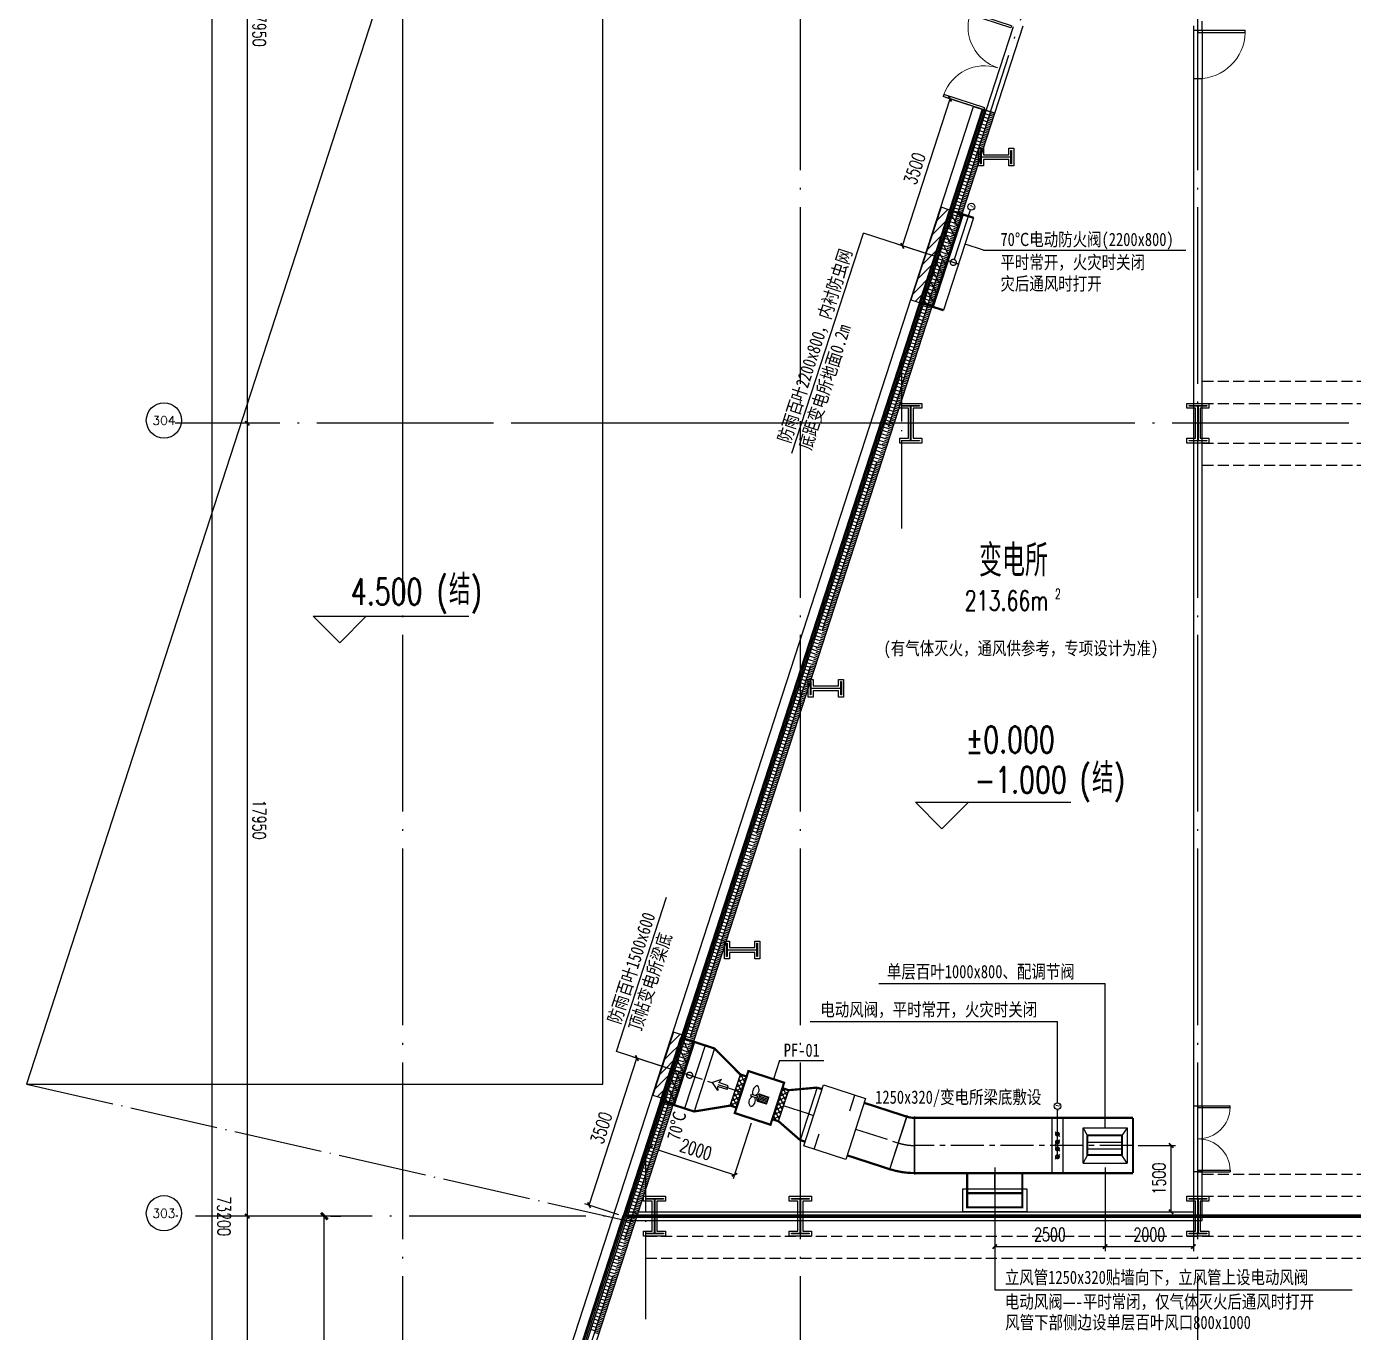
# Model space of a CAD drawing. Extents: x -555607 to 460190, y 498714 to 1664455.
# Drawn here: x -321372 to -291333, y 582187 to 611751 of the extents above; entities that cross this region are included whole.
import ezdxf
from ezdxf.enums import TextEntityAlignment as Align

# ---------------------------------------------------------------- set-up
doc = ezdxf.new("R2010")
doc.units = 0
doc.header["$LTSCALE"] = 1000
doc.header["$MEASUREMENT"] = 0
for name, pattern in [('CENTER2', [1.125, 0.75, -0.125, 0.125, -0.125]), ('DASH', [0.35, 0.25, -0.1]), ('DOTE', [2.42, 2, -0.2, 0.02, -0.2])]:
    doc.linetypes.add(name, pattern=pattern)
doc.layers.get('Defpoints').update_dxf_attribs({"color": 210})
for name, color, linetype in [('99平面图例外参$0$A-HATCH-2', 251, 'Continuous'), ('A-AXIS-D', 1, 'Continuous'), ('A-AXIS-DOTE', 14, 'DOTE'), ('A-HATCH-2', 251, 'Continuous'), ('A-LIN-V', 9, 'Continuous'), ('A-SFCE', 30, 'Continuous'), ('A-WINDOW', 8, 'Continuous'), ('A-彩色打印层', 12, 'Continuous'), ('A-防火门窗', 8, 'Continuous'), ('AS-COLN', 6, 'Continuous'), ('AS-WALL', 40, 'Continuous'), ('DUCT-暖通风中心线', 5, 'CENTER2'), ('DUCT-暖通风法兰', 2, 'Continuous'), ('DUCT-暖通风管', 7, 'Continuous'), ('DUCT-暖通风管端线', 2, 'Continuous'), ('TH_DIM', 3, 'Continuous'), ('建-墙-幕', 8, 'Continuous'), ('建-标高', 3, 'Continuous'), ('暖通', 7, 'Continuous')]:
    doc.layers.add(name, color=color, linetype=linetype)
doc.styles.add('-黑体', font='simhei.ttf', dxfattribs={"width": 0.8})
doc.styles.add('_TCH_AXIS', font='COMPLEX', dxfattribs={"bigfont": 'GBCBIG'})
doc.styles.add('_TCH_DIM_T3', font='SIMPLEX', dxfattribs={"width": 0.705882, "bigfont": 'GBCBIG'})
doc.styles.add('A-AREA', font='SIMPLEX', dxfattribs={"bigfont": 'GBCBIG'})
doc.styles.add('A-DIM_T3', font='SIMPLEX', dxfattribs={"width": 0.705882, "bigfont": 'GBCBIG'})
doc.styles.add('A-STANDARD', font='SIMPLEX', dxfattribs={"bigfont": 'GBCBIG'})
doc.styles.get("Standard").update_dxf_attribs({"font": 'gbenor.shx', "bigfont": 'gbcbig.shx'})
doc.styles.add('图框宋体', font='', dxfattribs={"width": 0.75})
doc.styles.add('文字仿宋', font='fsdb_e.shx', dxfattribs={"width": 0.7, "bigfont": 'fsdb.shx'})
doc.styles.get('图框宋体').set_extended_font_data('SimSun')
doc.linetypes.add('字母', pattern='A,12.7,-5.08,["挡烟垂壁",Standard,S=2.54,R=0,X=-2.54,Y=-1.27],-5.08', length=22.86)
doc.dimstyles.new('_TCH_ARCH&&100', dxfattribs={"dimtxt": 297.5, "dimasz": 100, "dimexe": 100, "dimexo": 100, "dimgap": 126.25, "dimtad": 1, "dimdec": 0, "dimzin": 0, "dimdsep": 46, "dimtxsty": '_TCH_DIM_T3', "dimblk": 'ARCHTICK', "dimcen": 0.09, "dimclrt": 7, "dimazin": 2, "dimtfac": 1, "dimtdec": 0, "dimtix": 1, "dimtmove": 2, "dimatfit": 3, "dimfxl": 100, "dimtolj": 1, "dimtzin": 0, "dimarcsym": 0})
doc.dimstyles.new('_TCH_ARCH&&150', dxfattribs={"dimtxt": 446.25, "dimasz": 150, "dimexe": 375, "dimexo": 450, "dimgap": 150, "dimtad": 1, "dimdec": 0, "dimzin": 0, "dimdsep": 46, "dimtxsty": '_TCH_DIM_T3', "dimblk": 'ARCHTICK', "dimcen": 0.09, "dimclrt": 7, "dimazin": 2, "dimtfac": 1, "dimtdec": 0, "dimtix": 1, "dimtmove": 2, "dimatfit": 3, "dimfxl": 1, "dimtolj": 1, "dimtzin": 0, "dimarcsym": 0})
doc.dimstyles.new('A-DIM&&100', dxfattribs={"dimtxt": 297.5, "dimasz": 100, "dimexe": 100, "dimexo": 100, "dimgap": 126.25, "dimtad": 1, "dimdec": 0, "dimzin": 0, "dimdsep": 46, "dimtxsty": 'A-DIM_T3', "dimblk": 'ARCHTICK', "dimcen": 0.09, "dimclrt": 7, "dimazin": 2, "dimtfac": 1, "dimtdec": 0, "dimtix": 1, "dimtmove": 2, "dimatfit": 3, "dimfxl": 1, "dimtolj": 1, "dimtzin": 0, "dimarcsym": 0})
pattern_1 = [(207.023713, (-314141.246, 895372.095), (-36.064764, 70.708723), []), (117.023713, (-314141.246, 895372.095), (70.708723, 36.064764), [])]

# ---------------------------------------------------------------- blocks, each defined once
blk = doc.blocks.new('w42343243')
at = {"layer": 'A-HATCH-2'}
blk.add_lwpolyline([(-165104, 621070), (-164604, 621070), (-164604, 620958), (-164800, 620958), (-164800, 620282), (-164604, 620282), (-164604, 620170), (-165104, 620170), (-165104, 620282), (-164908, 620282), (-164908, 620958), (-165104, 620958)], close=True, dxfattribs=at)
at = {"layer": 'AS-COLN', "color": 3}
blk.add_lwpolyline([(-165054, 621020), (-164654, 621020), (-164654, 621008), (-164850, 621008), (-164850, 620232), (-164654, 620232), (-164654, 620220), (-165054, 620220), (-165054, 620232), (-164858, 620232), (-164858, 621008), (-165054, 621008)], close=True, dxfattribs=at)
blk = doc.blocks.new('nt66')
at = {"layer": 'A-HATCH-2'}
blk.add_lwpolyline([(-195840, 766870), (-195440, 766870), (-195440, 766758), (-195586, 766758), (-195586, 766182), (-195440, 766182), (-195440, 766070), (-195840, 766070), (-195840, 766182), (-195694, 766182), (-195694, 766758), (-195840, 766758)], close=True, dxfattribs=at)
at = {"layer": 'AS-COLN'}
blk.add_lwpolyline([(-195790, 766820), (-195490, 766820), (-195490, 766808), (-195636, 766808), (-195636, 766132), (-195490, 766132), (-195490, 766120), (-195790, 766120), (-195790, 766132), (-195644, 766132), (-195644, 766808), (-195790, 766808)], close=True, dxfattribs=at)
blk = doc.blocks.new('_ArchTick')
at = {"color": 0, "linetype": 'ByBlock', "const_width": 0.4}
blk.add_lwpolyline([(-0.5, -0.5), (0.5, 0.5)], dxfattribs=at)
blk = doc.blocks.new('*D128')
at = {"layer": 'A-AXIS-D', "color": 0, "lineweight": -2, "transparency": 16777216}
for p, q in [((-315789, 621420), (-317276, 621420)), ((-317176, 621420), (-317176, 548220)), ((-315789, 548220), (-317276, 548220))]:
    blk.add_line(p, q, dxfattribs=at)
at = {"layer": 'Defpoints', "color": 0, "transparency": 16777216}
for p in [(-315689, 621420), (-317176, 548220), (-315689, 548220)]:
    blk.add_point(p, dxfattribs=at)
at = {"layer": 'A-AXIS-D', "color": 0, "lineweight": -2, "transparency": 16777216, "xscale": 100, "yscale": 100, "zscale": 100}
for p, rotation in [((-317176, 621420), 90), ((-317176, 548220), 270)]:
    blk.add_blockref('_ArchTick', p, dxfattribs=dict(at, rotation=rotation))
at = {"layer": 'A-AXIS-D', "color": 7, "transparency": 16777216, "insert": (-316901, 584820), "char_height": 297.5, "attachment_point": 5, "rotation": 270, "style": 'A-DIM_T3'}
blk.add_mtext('\\A1;73200', dxfattribs=at)
blk = doc.blocks.new('*D181')
at = {"layer": 'A-AXIS-D', "color": 0, "lineweight": -2, "transparency": 16777216}
for p, q in [((-315689, 620720), (-316476, 620720)), ((-316376, 620720), (-316376, 602770)), ((-315689, 602770), (-316476, 602770))]:
    blk.add_line(p, q, dxfattribs=at)
at = {"layer": 'Defpoints', "color": 0, "transparency": 16777216}
for p in [(-315589, 620720), (-316376, 602770), (-315589, 602770)]:
    blk.add_point(p, dxfattribs=at)
at = {"layer": 'A-AXIS-D', "color": 0, "lineweight": -2, "transparency": 16777216, "xscale": 100, "yscale": 100, "zscale": 100}
for p, rotation in [((-316376, 620720), 90), ((-316376, 602770), 270)]:
    blk.add_blockref('_ArchTick', p, dxfattribs=dict(at, rotation=rotation))
at = {"layer": 'A-AXIS-D', "color": 7, "transparency": 16777216, "insert": (-316101, 611745), "char_height": 297.5, "attachment_point": 5, "rotation": 270, "style": 'A-DIM_T3'}
blk.add_mtext('\\A1;17950', dxfattribs=at)
blk = doc.blocks.new('*D182')
at = {"layer": 'A-AXIS-D', "color": 0, "lineweight": -2, "transparency": 16777216}
for p, q in [((-315689, 602770), (-316476, 602770)), ((-316376, 602770), (-316376, 584820)), ((-315689, 584820), (-316476, 584820))]:
    blk.add_line(p, q, dxfattribs=at)
at = {"layer": 'Defpoints', "color": 0, "transparency": 16777216}
for p in [(-315589, 602770), (-316376, 584820), (-315589, 584820)]:
    blk.add_point(p, dxfattribs=at)
at = {"layer": 'A-AXIS-D', "color": 0, "lineweight": -2, "transparency": 16777216, "xscale": 100, "yscale": 100, "zscale": 100}
for p, rotation in [((-316376, 602770), 90), ((-316376, 584820), 270)]:
    blk.add_blockref('_ArchTick', p, dxfattribs=dict(at, rotation=rotation))
at = {"layer": 'A-AXIS-D', "color": 7, "transparency": 16777216, "insert": (-316101, 593795), "char_height": 297.5, "attachment_point": 5, "rotation": 270, "style": 'A-DIM_T3'}
blk.add_mtext('\\A1;17950', dxfattribs=at)
blk = doc.blocks.new('*D183')
at = {"layer": 'A-AXIS-D', "color": 0, "lineweight": -2, "transparency": 16777216}
for p, q in [((-315689, 584820), (-316476, 584820)), ((-316376, 584820), (-316376, 566870)), ((-315689, 566870), (-316476, 566870))]:
    blk.add_line(p, q, dxfattribs=at)
at = {"layer": 'Defpoints', "color": 0, "transparency": 16777216}
for p in [(-315589, 584820), (-316376, 566870), (-315589, 566870)]:
    blk.add_point(p, dxfattribs=at)
at = {"layer": 'A-AXIS-D', "color": 0, "lineweight": -2, "transparency": 16777216, "xscale": 100, "yscale": 100, "zscale": 100}
for p, rotation in [((-316376, 584820), 90), ((-316376, 566870), 270)]:
    blk.add_blockref('_ArchTick', p, dxfattribs=dict(at, rotation=rotation))
at = {"layer": 'A-AXIS-D', "color": 7, "transparency": 16777216, "insert": (-316101, 575845), "char_height": 297.5, "attachment_point": 5, "rotation": 270, "style": 'A-DIM_T3'}
blk.add_mtext('\\A1;17950', dxfattribs=at)
blk = doc.blocks.new('10平面$0$$DorLib2D$00000002')
for p, q in [((-0.5, 0), (-0.5, 0.4875)), ((-0.475, 0.4875), (-0.5, 0.4875)), ((-0.475, 0), (-0.475, 0.4875)), ((0.475, 0), (0.475, 0.4875)), ((0.475, 0.4875), (0.5, 0.4875)), ((0.5, 0), (0.5, 0.4875)), ((-0.5, 0), (-0.475, 0)), ((0.5, 0), (0.475, 0))]:
    blk.add_line(p, q)
at = {"lineweight": 13}
for centre, start, end in [((-0.4875, 0), 0, 88.53072), ((0.4875, 0), 91.46928, 180)]:
    blk.add_arc(centre, 0.4875, start, end, dxfattribs=at)
blk = doc.blocks.new('$DorLib2D$00000001')
for p, q in [((0.45, 0.975), (0.5, 0.975)), ((0.45, 0), (0.45, 0.975)), ((0.5, 0), (0.5, 0.975)), ((0.5, 0), (0.45, 0))]:
    blk.add_line(p, q)
at = {"lineweight": 13}
blk.add_arc((0.475, 0), 0.975, 91.4693, 180, dxfattribs=at)
blk = doc.blocks.new('99平面图例外参$0$$LinePat$填挖边坡')
at = {"color": 0}
for p, q in [((0, 0), (0, -1500)), ((300, 0), (300, -600))]:
    blk.add_line(p, q, dxfattribs=at)
at = {"layer": 'Defpoints', "color": 0}
blk.add_point((600, 0), dxfattribs=at)
blk = doc.blocks.new('$风口$00000108')
for p, q in [((-250, 135), (-190, 75)), ((-250, -135), (-250, 135)), ((250, 135), (200, 75)), ((250, 135), (250, -135)), ((200, 25), (-190, 25)), ((-250, -135), (-190, -75)), ((200, -25), (-190, -25)), ((200, -75), (250, -135)), ((250, -135), (-250, -135))]:
    blk.add_line(p, q)
at = {"linetype": 'Continuous'}
blk.add_line((250, 135), (-250, 135), dxfattribs=at)
at = {"lineweight": 40}
for p, q in [((-190, 75), (200, 75)), ((-190, -75), (-190, 75)), ((200, 75), (200, -75)), ((-190, -75), (200, -75))]:
    blk.add_line(p, q, dxfattribs=at)
blk = doc.blocks.new('*D533')
at = {"layer": 'Defpoints', "color": 0, "transparency": 16777216}
for p in [(-300465, 610115), (-299739, 609880), (-300819, 606551)]:
    blk.add_point(p, dxfattribs=at)
at = {"layer": 'TH_DIM', "color": 0, "lineweight": -2, "transparency": 16777216}
for p, q in [((-301545, 606786), (-300465, 610115)), ((-299834, 609911), (-300560, 610146)), ((-300914, 606582), (-301640, 606817))]:
    blk.add_line(p, q, dxfattribs=at)
at = {"layer": 'TH_DIM', "color": 0, "lineweight": -2, "transparency": 16777216, "xscale": 100, "yscale": 100, "zscale": 100}
for p, rotation in [((-300465, 610115), 72.02371341813925), ((-301545, 606786), 252.0237134181392)]:
    blk.add_blockref('_ArchTick', p, dxfattribs=dict(at, rotation=rotation))
at = {"layer": 'TH_DIM', "color": 7, "transparency": 16777216, "insert": (-301267, 608536), "char_height": 297.5, "attachment_point": 5, "rotation": 72.0237, "style": '_TCH_DIM_T3'}
blk.add_mtext('\\A1;3500', dxfattribs=at)
blk = doc.blocks.new('*D534')
at = {"layer": 'Defpoints', "color": 0, "transparency": 16777216}
for p in [(-307556, 588398), (-306790, 588149), (-307870, 584820)]:
    blk.add_point(p, dxfattribs=at)
at = {"layer": 'TH_DIM', "color": 0, "lineweight": -2, "transparency": 16777216}
for p, q in [((-308636, 585069), (-307556, 588398)), ((-306885, 588180), (-307651, 588429)), ((-307965, 584851), (-308732, 585099))]:
    blk.add_line(p, q, dxfattribs=at)
at = {"layer": 'TH_DIM', "color": 0, "lineweight": -2, "transparency": 16777216, "xscale": 100, "yscale": 100, "zscale": 100}
for p, rotation in [((-307556, 588398), 72.0237134181264), ((-308636, 585069), 252.0237134181264)]:
    blk.add_blockref('_ArchTick', p, dxfattribs=dict(at, rotation=rotation))
at = {"layer": 'TH_DIM', "color": 7, "transparency": 16777216, "insert": (-308358, 586818), "char_height": 297.5, "attachment_point": 5, "rotation": 72.0237, "style": '_TCH_DIM_T3'}
blk.add_mtext('\\A1;3500', dxfattribs=at)
blk = doc.blocks.new('*D549')
at = {"layer": 'Defpoints', "color": 0, "transparency": 16777216}
for p in [(-306849, 587643), (-304934, 587022), (-305344, 585758)]:
    blk.add_point(p, dxfattribs=at)
at = {"layer": 'TH_DIM', "color": 0, "lineweight": -2, "transparency": 16777216}
for p, q in [((-306880, 587548), (-307290, 586284)), ((-304965, 586927), (-305375, 585663)), ((-307259, 586379), (-305344, 585758))]:
    blk.add_line(p, q, dxfattribs=at)
at = {"layer": 'TH_DIM', "color": 0, "lineweight": -2, "transparency": 16777216, "xscale": 100, "yscale": 100, "zscale": 100}
for p, rotation in [((-307259, 586379), 162.0237134181367), ((-305344, 585758), 342.0237134181368)]:
    blk.add_blockref('_ArchTick', p, dxfattribs=dict(at, rotation=rotation))
at = {"layer": 'TH_DIM', "color": 7, "transparency": 16777216, "insert": (-306217, 586330), "char_height": 297.5, "attachment_point": 5, "rotation": 342.0237, "style": '_TCH_DIM_T3'}
blk.add_mtext('\\A1;2000', dxfattribs=at)
blk = doc.blocks.new('*D599')
at = {"layer": 'Defpoints', "color": 0, "transparency": 16777216}
for p in [(-296310, 586420), (-295460, 586420), (-296310, 584920)]:
    blk.add_point(p, dxfattribs=at)
at = {"layer": 'TH_DIM', "color": 0, "lineweight": -2, "transparency": 16777216}
for p, q in [((-296210, 586420), (-295360, 586420)), ((-295460, 584920), (-295460, 586420)), ((-296210, 584920), (-295360, 584920))]:
    blk.add_line(p, q, dxfattribs=at)
at = {"layer": 'TH_DIM', "color": 0, "lineweight": -2, "transparency": 16777216, "xscale": 100, "yscale": 100, "zscale": 100}
for p, rotation in [((-295460, 586420), 90), ((-295460, 584920), 270)]:
    blk.add_blockref('_ArchTick', p, dxfattribs=dict(at, rotation=rotation))
at = {"layer": 'TH_DIM', "color": 7, "transparency": 16777216, "insert": (-295735, 585670), "char_height": 297.5, "attachment_point": 5, "rotation": 90, "style": '_TCH_DIM_T3'}
blk.add_mtext('\\A1;1500', dxfattribs=at)
blk = doc.blocks.new('*D600')
at = {"layer": 'Defpoints', "color": 0, "transparency": 16777216}
for p in [(-299454, 586020), (-296954, 586020), (-296954, 584131)]:
    blk.add_point(p, dxfattribs=at)
at = {"layer": 'TH_DIM', "color": 0, "lineweight": -2, "transparency": 16777216}
for p, q in [((-299454, 585920), (-299454, 584031)), ((-296954, 585920), (-296954, 584031)), ((-299454, 584131), (-296954, 584131))]:
    blk.add_line(p, q, dxfattribs=at)
at = {"layer": 'TH_DIM', "color": 0, "lineweight": -2, "transparency": 16777216, "xscale": 100, "yscale": 100, "zscale": 100, "rotation": 180}
blk.add_blockref('_ArchTick', (-299454, 584131), dxfattribs=at)
at = {"layer": 'TH_DIM', "color": 0, "lineweight": -2, "transparency": 16777216, "xscale": 100, "yscale": 100, "zscale": 100}
blk.add_blockref('_ArchTick', (-296954, 584131), dxfattribs=at)
at = {"layer": 'TH_DIM', "color": 7, "transparency": 16777216, "insert": (-298204, 584406), "char_height": 297.5, "attachment_point": 5, "style": '_TCH_DIM_T3'}
blk.add_mtext('\\A1;2500', dxfattribs=at)
blk = doc.blocks.new('*D601')
at = {"layer": 'Defpoints', "color": 0, "transparency": 16777216}
for p in [(-296954, 586020), (-294954, 586020), (-294954, 584131)]:
    blk.add_point(p, dxfattribs=at)
at = {"layer": 'TH_DIM', "color": 0, "lineweight": -2, "transparency": 16777216}
for p, q in [((-296954, 585920), (-296954, 584031)), ((-294954, 585920), (-294954, 584031)), ((-296954, 584131), (-294954, 584131))]:
    blk.add_line(p, q, dxfattribs=at)
at = {"layer": 'TH_DIM', "color": 0, "lineweight": -2, "transparency": 16777216, "xscale": 100, "yscale": 100, "zscale": 100, "rotation": 180}
blk.add_blockref('_ArchTick', (-296954, 584131), dxfattribs=at)
at = {"layer": 'TH_DIM', "color": 0, "lineweight": -2, "transparency": 16777216, "xscale": 100, "yscale": 100, "zscale": 100}
blk.add_blockref('_ArchTick', (-294954, 584131), dxfattribs=at)
at = {"layer": 'TH_DIM', "color": 7, "transparency": 16777216, "insert": (-295954, 584406), "char_height": 297.5, "attachment_point": 5, "style": '_TCH_DIM_T3'}
blk.add_mtext('\\A1;2000', dxfattribs=at)
blk = doc.blocks.new('*D620')
at = {"layer": 'Defpoints', "color": 0, "transparency": 16777216}
for p in [(-314936, 584820), (-314631, 584820), (-314936, 548920)]:
    blk.add_point(p, dxfattribs=at)
at = {"layer": 'TH_DIM', "color": 0, "lineweight": -2, "transparency": 16777216}
for p, q in [((-314631, 548920), (-314631, 584820)), ((-314486, 584820), (-314256, 584820)), ((-314486, 548920), (-314256, 548920))]:
    blk.add_line(p, q, dxfattribs=at)
at = {"layer": 'TH_DIM', "color": 0, "lineweight": -2, "transparency": 16777216, "xscale": 150, "yscale": 150, "zscale": 150}
for p, rotation in [((-314631, 584820), 90), ((-314631, 548920), 270)]:
    blk.add_blockref('_ArchTick', p, dxfattribs=dict(at, rotation=rotation))
at = {"layer": 'TH_DIM', "color": 7, "transparency": 16777216, "insert": (-315079, 567216), "char_height": 446.25, "attachment_point": 5, "rotation": 90, "style": '图框宋体'}
blk.add_mtext('\\A1;本侧301轴至303轴储烟仓以下开窗(门)面积共计:5.9平方', dxfattribs=at)

msp = doc.modelspace()

# ---------------------------------------------------------------- hatches: boundary and pattern name
at = {"layer": 'A-SFCE'}
h = msp.add_hatch(dxfattribs=at)
h.set_pattern_fill('ANSI31', color=250, scale=100)
h.set_pattern_definition([(45, (0, 0), (-112.2532, 112.2532), [])])
h.paths.add_polyline_path([(-300384.7, 607566.2), (-300670.1, 607658.7), (-301351.8, 605567.1), (-301063.7, 605473.5)])
h = msp.add_hatch(dxfattribs=at)
h.set_pattern_fill('ANSI31', color=250, scale=100)
h.set_pattern_definition([(45, (-5950.6, -18339.89), (-112.2532, 112.2532), [])])
h.paths.add_polyline_path([(-306443.3, 588893.4), (-306728.7, 588986), (-307194.4, 587560.2), (-306906.3, 587466.6)])
at = {"layer": '暖通'}
h = msp.add_hatch(dxfattribs=at)
h.set_pattern_fill('ANSI31', color=256, scale=100, angle=72.02371)
h.set_pattern_definition([(117.023713, (558654.81, 575795.91), (-141.417445, -72.129527), [])])
h.paths.add_polyline_path([(-301158.7, 605504.7), (-300873.4, 605412.1), (-300194.4, 607504.7), (-300479.8, 607597.3)])
h = msp.add_hatch(dxfattribs=at)
h.set_pattern_fill('ANSI31', color=256, scale=100, angle=72.02371)
h.set_pattern_definition([(117.023713, (552792.32, 557727.26), (-141.417445, -72.129527), [])])
h.paths.add_polyline_path([(-307021.2, 587436), (-306735.9, 587343.5), (-306272.9, 588770.2), (-306558.3, 588862.8)])
h = msp.add_hatch(dxfattribs=at)
h.set_pattern_fill('ANSI37', scale=50, angle=-107.97629, style=0)
h.set_pattern_definition(pattern_1)
h.paths.add_polyline_path([(-305212.5, 588026.7), (-305069.9, 587980.4), (-305298.2, 587276.5), (-305440.9, 587322.8)])
h = msp.add_hatch(dxfattribs=at)
h.set_pattern_fill('饰面砖', scale=16.117864, angle=792.02371, style=0)
h.set_pattern_definition([(342.0237134, (-768022.87, 1984181.978), (9.9486982, 30.6621191), [])])
h.paths.add_polyline_path([(-304566.3, 587514.8), (-304618, 587355.6), (-304813.9, 587419.2), (-304762.3, 587578.4)])
h = msp.add_hatch(dxfattribs=at)
h.set_pattern_fill('ANSI37', scale=50, angle=-107.97629, style=0)
h.set_pattern_definition(pattern_1)
h.paths.add_polyline_path([(-304118.7, 587671.8), (-304261.4, 587718.1), (-304489.7, 587014.2), (-304347.1, 586967.9)])

# ---------------------------------------------------------------- linework, layer by layer
at = {"layer": 'A-AXIS-D'}
for centre in [(-318260.9, 602834.3), (-318260.9, 584884.3)]:
    msp.add_circle(centre, 400, dxfattribs=at)
at = {"layer": 'A-AXIS-DOTE', "color": 250, "ltscale": 2}
for p, q in [((-312854.2, 540740), (-312854.2, 626955)), ((-303854.2, 540740), (-303854.2, 626224)), ((-294854.2, 540740), (-294854.2, 626224)), ((-122040, 602770), (-318010, 602770)), ((-119950, 584820), (-318010, 584820))]:
    msp.add_line(p, q, dxfattribs=at)
at = {"layer": 'A-AXIS-DOTE', "color": 250}
for p, q in [((-301554.2, 600389.9), (-301554.2, 604229.9)), ((-321372.4, 587810.1), (-307797.5, 584720)), ((-307354.2, 582489.9), (-307354.2, 586279.9))]:
    msp.add_line(p, q, dxfattribs=at)
at = {"layer": 'A-AXIS-DOTE', "color": 250, "ltscale": 2}
msp.add_lwpolyline([(-315305.1, 561257.2), (-293661.1, 627964.4)], dxfattribs=at)
at = {"layer": 'A-HATCH-2', "color": 250, "linetype": 'DASH'}
for p, q in [((-294754.2, 603720.1), (-128854.2, 603720.1)), ((-294754.2, 603220.1), (-128854.2, 603220.1)), ((-294754.2, 602320), (-128854.2, 602320)), ((-294754.2, 601820), (-128854.2, 601820)), ((-294754.2, 585770.1), (-128854.2, 585770.1)), ((-294754.2, 585270.1), (-128854.2, 585270.1)), ((-307354.2, 584369.9), (-128854.2, 584369.9)), ((-307354.2, 583869.9), (-128854.2, 583869.9))]:
    msp.add_line(p, q, dxfattribs=at)
at = {"layer": 'A-LIN-V', "color": 250}
msp.add_line((-313254.2, 567254.2), (-299453.8, 609787.3), dxfattribs=at)
msp.add_lwpolyline([(-313754.2, 564870), (-313754.2, 567383.3), (-299930.8, 609942.1), (-299658.7, 609853.7)], dxfattribs=at)
at = {"layer": 'A-SFCE', "color": 250}
msp.add_line((-299453.8, 609787.3), (-300350.6, 610078.2), dxfattribs=at)
for points in [[(-308329.1, 587810.1), (-308329.1, 624210.1), (-309561.9, 624210.1), (-321372.4, 587810.1)], [(-300384.7, 607566.2), (-300670.1, 607658.7), (-301351.8, 605567.1), (-301063.7, 605473.5)], [(-306443.3, 588893.4), (-306728.7, 588986), (-307194.4, 587560.2), (-306906.3, 587466.6)]]:
    msp.add_lwpolyline(points, close=True, dxfattribs=at)
at = {"layer": 'A-彩色打印层', "color": 250}
for p, q in [((-312854.2, 602770), (-312854.2, 620720)), ((-299644.2, 609848.5), (-299027, 611750.9)), ((-299454, 609786.8), (-298810.5, 611770)), ((-300386.5, 610089.9), (-299453.8, 609787.3)), ((-296610, 602770), (-310370, 602770))]:
    msp.add_line(p, q, dxfattribs=at)
at = {"layer": 'A-防火门窗', "color": 8}
for p, q in [((-294954.2, 611670), (-294954.2, 610570)), ((-294754.2, 611670), (-294754.2, 610570)), ((-294954.2, 587320), (-294954.2, 585820)), ((-294754.2, 587320), (-294754.2, 585820))]:
    msp.add_line(p, q, dxfattribs=at)
at = {"layer": 'AS-WALL'}
for p, q in [((-294954.2, 611770), (-294954.2, 611670)), ((-294954.2, 611670), (-294754.2, 611670)), ((-294754.2, 611670), (-294754.2, 611870)), ((-294954.2, 610570), (-294954.2, 587320)), ((-294754.2, 610570), (-294954.2, 610570)), ((-294754.2, 587320), (-294754.2, 610570)), ((-294954.2, 587320), (-294754.2, 587320)), ((-294754.2, 585820), (-294954.2, 585820)), ((-294954.2, 585820), (-294954.2, 584920)), ((-294754.2, 584720), (-294754.2, 585820)), ((-307732.6, 584920), (-294954.2, 584920)), ((-307797.5, 584720), (-294754.2, 584720))]:
    msp.add_line(p, q, dxfattribs=at)
at = {"layer": 'DUCT-暖通风中心线'}
for p, q in [((-306789.8, 588149.4), (-305184.1, 587628.4)), ((-303666.9, 587136.2), (-304232.9, 587319.8)), ((-303666.9, 587136.2), (-303554.4, 587099.7)), ((-302603.2, 586791.1), (-301639, 586478.2)), ((-301638.8, 586478.1), (-301638.7, 586478.1)), ((-301271.3, 586420), (-301271.2, 586420)), ((-296324, 586420), (-301271, 586420)), ((-299454, 585440), (-299454, 585795))]:
    msp.add_line(p, q, dxfattribs=at)
msp.add_arc((-301271.3, 587610.5), 1190.5, 252.02371, 270, dxfattribs=at)
at = {"layer": 'DUCT-暖通风法兰'}
for p, q in [((-301436.7, 587101.2), (-301841, 585855.2)), ((-301271.1, 587075), (-301271.1, 585765))]:
    msp.add_line(p, q, dxfattribs=at)
at = {"layer": 'DUCT-暖通风管'}
msp.add_line((-303474, 587730.7), (-303859.8, 586541.7), dxfattribs=at)
at = {"layer": 'DUCT-暖通风管', "const_width": 50}
for points in [[(-305069.9, 587980.4), (-305212.5, 588026.7), (-305797.3, 588615.9), (-306558.3, 588862.8)], [(-303474, 587730.7), (-304118.7, 587671.8), (-304261.4, 587718.1)], [(-303361.5, 587694.2), (-303474, 587730.7)], [(-305298.2, 587276.5), (-305440.9, 587322.8), (-306260.3, 587189.2), (-307021.2, 587436)], [(-301446.1, 587072.7), (-302410.3, 587385.6)], [(-303859.8, 586541.7), (-304347.1, 586967.9), (-304489.7, 587014.2)], [(-301445.8, 587072.6), (-301445.9, 587072.6)], [(-301271.2, 587045), (-301271.3, 587045)], [(-296324, 587045), (-301271, 587045)], [(-296324, 585795), (-296324, 587045)], [(-303859.8, 586541.7), (-303747.3, 586505.2)], [(-302796.1, 586196.6), (-301831.9, 585883.7)], [(-301831.7, 585883.7), (-301831.6, 585883.6)], [(-301271.3, 585795), (-301271.2, 585795)], [(-301271, 585795), (-296324, 585795)], [(-300079, 585340), (-300079, 585795)], [(-298829, 585340), (-298829, 585795)]]:
    msp.add_lwpolyline(points, dxfattribs=at)
for points in [[(-304221.2, 587841.7), (-305029.7, 588104), (-305338.4, 587152.9), (-304529.9, 586890.5)], [(-300079, 585340), (-298829, 585340), (-298829, 585020), (-300079, 585020)]]:
    msp.add_lwpolyline(points, close=True, dxfattribs=at)
for points in [[(-301445.8, 587072.6, 0.0785976), (-301271.3, 587045)], [(-301831.6, 585883.6, 0.0785976), (-301271.3, 585795)]]:
    msp.add_lwpolyline(points, format="xyb", dxfattribs=at)
at = {"layer": 'DUCT-暖通风管端线'}
for p, q in [((-301831.9, 585883.7), (-301446.1, 587072.7)), ((-301831.7, 585883.7), (-301445.9, 587072.6)), ((-301271.2, 585795), (-301271.2, 587045)), ((-301271, 587045), (-301271, 585795))]:
    msp.add_line(p, q, dxfattribs=at)
at = {"layer": '建-墙-幕'}
for p, q in [((-299739.2, 609879.8), (-307866.7, 584830.7)), ((-307835, 584820.4), (-299707.5, 609869.6)), ((-307803.3, 584810.1), (-299675.8, 609859.3)), ((-307771.6, 584799.8), (-299644, 609849)), ((-299644, 609849), (-299739.2, 609879.8)), ((-313554.2, 567301.6), (-307865.1, 584835.4)), ((-313520.9, 567296.4), (-307833.4, 584825.1)), ((-313487.5, 567291.1), (-307801.7, 584814.9)), ((-313454.2, 567285.8), (-307770, 584804.6))]:
    msp.add_line(p, q, dxfattribs=at)
at = {"layer": '建-标高', "color": 8}
for p, q in [((-314282.9, 597802.4), (-314882.9, 598402.4)), ((-314882.9, 598402.4), (-311362.9, 598402.4)), ((-314282.9, 597802.4), (-313682.9, 598402.4)), ((-300650.6, 593590), (-301250.6, 594190)), ((-301250.6, 594190), (-297730.6, 594190)), ((-300650.6, 593590), (-300050.6, 594190))]:
    msp.add_line(p, q, dxfattribs=at)
at = {"layer": '暖通'}
for p, q in [((-300170.3, 607496.9), (-300849.3, 605404.3)), ((-299932.5, 607419.7), (-300611.5, 605327.1)), ((-300006.2, 607597.7, 3959), (-300369.9, 606476.9, -5644.6)), ((-299710, 606690), (-295130, 606690)), ((-302076, 590090), (-296954, 590090)), ((-303630.7, 589230), (-298035, 589230)), ((-306248.8, 588762.4), (-306711.8, 587335.6)), ((-306326, 588524.6), (-306634.6, 587573.4)), ((-306011, 588685.3), (-306474, 587258.5)), ((-305639.5, 587911), (-305844.2, 587842.6)), ((-305700.4, 587843.8), (-305639.5, 587911)), ((-305718.7, 587667.1), (-305844.2, 587842.6)), ((-305512.9, 587687.3), (-305728.5, 587757.3)), ((-305728.5, 587757.3), (-305718.7, 587667.1)), ((-305484.8, 587773.9), (-305700.4, 587843.8)), ((-305512.9, 587687.3), (-305484.8, 587773.9)), ((-298160, 587045), (-298160, 585795)), ((-298035, 586183), (-298035, 587235.1)), ((-297910, 587045), (-297910, 585795)), ((-298088, 586729.6), (-297982, 586623.5)), ((-298088, 586443.8), (-297982, 586549.8)), ((-298088, 586396.2), (-297982, 586290.2)), ((-298088, 586110.4), (-297982, 586216.5)), ((-299454, 583150.2), (-291363.5, 583150.2))]:
    msp.add_line(p, q, dxfattribs=at)
at = {"layer": '暖通', "color": 7}
for p, q in [((-304043.9, 602089.1), (-302427, 607072.7)), ((-300819.2, 606551), (-302427, 607072.7)), ((-299710, 606690), (-300125.5, 606824.8)), ((-308017.8, 588547.9), (-306885.4, 592037.8)), ((-296954, 586820), (-296954, 590090)), ((-298035, 587383.3), (-298035, 589230)), ((-306789.8, 588149.4), (-308017.8, 588547.9)), ((-304326, 588341.7), (-304462.8, 587920.1)), ((-304326, 588341.7), (-303321.5, 588341.7)), ((-304971.9, 587537), (-304958.7, 587577.9)), ((-302731.5, 587205.9), (-302617.3, 587557.8)), ((-298035, 587235.1, 56.5), (-298035, 587201.8)), ((-303540.4, 586332.9), (-303426.2, 586684.9)), ((-299454, 585020), (-299454, 583150.2))]:
    msp.add_line(p, q, dxfattribs=at)
for points in [[(-301158.7, 605504.7), (-300479.8, 607597.3), (-300194.4, 607504.7), (-300873.4, 605412.1)], [(-300873.4, 605412.1), (-300194.4, 607504.7), (-299932.5, 607419.7), (-300611.5, 605327.1)], [(-307021.2, 587436), (-306558.3, 588862.8), (-306272.9, 588770.2), (-306735.9, 587343.5)], [(-307021.2, 587436), (-306558.3, 588862.8), (-306272.9, 588770.2), (-306735.9, 587343.5)], [(-306735.9, 587343.5), (-306272.9, 588770.2), (-305797.3, 588615.9), (-306260.3, 587189.2)], [(-305069.9, 587980.4), (-305298.2, 587276.5), (-305440.9, 587322.8), (-305212.5, 588026.7)], [(-304261.4, 587718.1), (-304489.7, 587014.2), (-304347.1, 586967.9), (-304118.7, 587671.8)], [(-303778.2, 586410.1), (-303330.7, 587789.3), (-302379.5, 587480.7), (-302827, 586101.5)], [(-300179, 585440), (-298729, 585440), (-298729, 584920), (-300179, 584920)]]:
    msp.add_lwpolyline(points, close=True, dxfattribs=at)
at = {"layer": '暖通', "color": 7, "const_width": 50}
for points in [[(-300479.8, 607597.3), (-299932.5, 607419.7)], [(-301158.7, 605504.7), (-300611.5, 605327.1)]]:
    msp.add_lwpolyline(points, dxfattribs=at)
at = {"layer": '暖通', "const_width": 30}
for points in [[(-300509.8, 606450.6), (-300272, 606373.4)], [(-306480.3, 588049), (-306242.5, 587971.9)], [(-306480.3, 588049), (-306242.5, 587971.9)]]:
    msp.add_lwpolyline(points, dxfattribs=at)
for points in [[(-300369.9, 606476.9, 1), (-300411.9, 606347.2, 1)], [(-306340.4, 588075.3, 1), (-306382.5, 587945.6, 1)], [(-306340.4, 588075.3, 1), (-306382.5, 587945.6, 1)]]:
    msp.add_lwpolyline(points, format="xyb", close=True, dxfattribs=at)
at = {"layer": '暖通', "color": 7}
for points in [[(-304958.7, 587577.9), (-304820.3, 587533)], [(-304813.9, 587419.2), (-304762.3, 587578.4)], [(-304762.3, 587578.4), (-304566.3, 587514.8)], [(-304833.6, 587492.1), (-304971.9, 587537)], [(-304840.4, 587471.1), (-304814.2, 587551.9)], [(-304618, 587355.6), (-304813.9, 587419.2)], [(-304618, 587355.6), (-304566.3, 587514.8)]]:
    msp.add_lwpolyline(points, dxfattribs=at)
for points in [[(-304831, 587776.7, 0.4083373), (-304929.8, 587568.5)], [(-304831, 587776.7, -0.4894189), (-304873.1, 587550.1)], [(-304762.3, 587578.4, 0.4142136), (-304814.2, 587551.9)], [(-304985.3, 587301.1, -0.4083373), (-304943, 587527.7)], [(-304985.3, 587301.1, 0.4894189), (-304886.4, 587509.3)], [(-304840.4, 587471.1, 0.4142136), (-304813.9, 587419.2)]]:
    msp.add_lwpolyline(points, format="xyb", dxfattribs=at)
at = {"layer": '暖通', "const_width": 75, "elevation": -5000}
for points in [[(-298035, 586696.1, -1), (-298035, 586657, -1)], [(-298035, 586477.2, 1), (-298035, 586516.4, 1)], [(-298035, 586362.8, -1), (-298035, 586323.6, -1)], [(-298035, 586143.9, 1), (-298035, 586183, 1)]]:
    msp.add_lwpolyline(points, format="xyb", close=True, dxfattribs=at)
at = {"layer": '暖通', "color": 2, "linetype": '字母', "ltscale": 0.05, "const_width": 80}
msp.add_lwpolyline([(-307765, 584820), (-128354.2, 584820)], dxfattribs=at)
at = {"layer": '暖通', "linetype": 'Continuous'}
msp.add_circle((-299981.9, 607672.4, 3959), 78.5, dxfattribs=at)
at = {"layer": '暖通'}
msp.add_circle((-298035, 587309.2), 74.1, dxfattribs=at)

# ---------------------------------------------------------------- block references
at = {"color": 250, "rotation": 270}
for p in [(-1065893.8, 413156.2), (-1069746.2, 401130), (-1071643.8, 395206.2)]:
    msp.add_blockref('nt66', p, dxfattribs=at)
at = {"layer": '99平面图例外参$0$A-HATCH-2', "color": 250, "xscale": 0.1335601097542633, "yscale": 0.1333333333333333, "zscale": 0.1333333333333333, "rotation": 252.0237134181383}
for p in [(-299453.8, 609787.3), (-299552.7, 609482.4), (-299528, 609558.6), (-299503.3, 609634.8), (-299478.5, 609711), (-299651.7, 609177.5), (-299626.9, 609253.7), (-299602.2, 609329.9), (-299577.5, 609406.1), (-299750.6, 608872.6), (-299725.9, 608948.8), (-299701.1, 609025), (-299676.4, 609101.3), (-299849.5, 608567.7), (-299824.8, 608643.9), (-299800.1, 608720.1), (-299775.3, 608796.4), (-299948.4, 608262.8), (-299923.7, 608339), (-299899, 608415.2), (-299874.2, 608491.5), (-300047.4, 607957.9), (-300022.6, 608034.1), (-299997.9, 608110.3), (-299973.2, 608186.6), (-300146.3, 607653), (-300121.6, 607729.2), (-300096.8, 607805.4), (-300072.1, 607881.7), (-300245.2, 607348.1), (-300220.5, 607424.3), (-300195.8, 607500.5), (-300171, 607576.8), (-300344.2, 607043.2), (-300319.4, 607119.4), (-300294.7, 607195.6), (-300270, 607271.9), (-300418.3, 606814.5), (-300393.6, 606890.8), (-300368.9, 606967), (-300517.3, 606509.6), (-300492.5, 606585.9), (-300467.8, 606662.1), (-300443.1, 606738.3), (-300616.2, 606204.7), (-300591.5, 606281), (-300566.7, 606357.2), (-300542, 606433.4), (-300715.1, 605899.8), (-300690.4, 605976.1), (-300665.7, 606052.3), (-300640.9, 606128.5), (-300814.1, 605594.9), (-300789.3, 605671.2), (-300764.6, 605747.4), (-300739.9, 605823.6), (-300913, 605290), (-300888.3, 605366.3), (-300863.5, 605442.5), (-300838.8, 605518.7), (-301011.9, 604985.1), (-300987.2, 605061.4), (-300962.4, 605137.6), (-300937.7, 605213.8), (-301110.8, 604680.3), (-301086.1, 604756.5), (-301061.4, 604832.7), (-301036.6, 604908.9), (-301209.8, 604375.4), (-301185, 604451.6), (-301160.3, 604527.8), (-301135.6, 604604), (-301308.7, 604070.5), (-301284, 604146.7), (-301259.2, 604222.9), (-301234.5, 604299.1), (-301407.6, 603765.6), (-301382.9, 603841.8), (-301358.2, 603918), (-301333.4, 603994.2), (-301506.6, 603460.7), (-301481.8, 603536.9), (-301457.1, 603613.1), (-301432.4, 603689.3), (-301605.5, 603155.8), (-301580.7, 603232), (-301556, 603308.2), (-301531.3, 603384.4), (-301704.4, 602850.9), (-301679.7, 602927.1), (-301654.9, 603003.3), (-301630.2, 603079.5), (-301803.3, 602546), (-301778.6, 602622.2), (-301753.9, 602698.4), (-301729.1, 602774.6), (-301902.3, 602241.1), (-301877.5, 602317.3), (-301852.8, 602393.5), (-301828.1, 602469.7), (-302001.2, 601936.2), (-301976.5, 602012.4), (-301951.7, 602088.6), (-301927, 602164.9), (-302075.4, 601707.5), (-302050.7, 601783.7), (-302025.9, 601860), (-302174.3, 601402.6), (-302149.6, 601478.8), (-302124.8, 601555.1), (-302100.1, 601631.3), (-302273.2, 601097.7), (-302248.5, 601173.9), (-302223.8, 601250.2), (-302199, 601326.4), (-302372.2, 600792.8), (-302347.4, 600869), (-302322.7, 600945.3), (-302298, 601021.5), (-302471.1, 600487.9), (-302446.4, 600564.1), (-302421.6, 600640.4), (-302396.9, 600716.6), (-302570, 600183), (-302545.3, 600259.2), (-302520.6, 600335.5), (-302495.8, 600411.7), (-302668.9, 599878.1), (-302644.2, 599954.4), (-302619.5, 600030.6), (-302594.8, 600106.8), (-302767.9, 599573.2), (-302743.1, 599649.5), (-302718.4, 599725.7), (-302693.7, 599801.9), (-302866.8, 599268.3), (-302842.1, 599344.6), (-302817.3, 599420.8), (-302792.6, 599497), (-302965.7, 598963.4), (-302941, 599039.7), (-302916.3, 599115.9), (-302891.5, 599192.1), (-303064.7, 598658.5), (-303039.9, 598734.8), (-303015.2, 598811), (-302990.5, 598887.2), (-303163.6, 598353.6), (-303138.9, 598429.9), (-303114.1, 598506.1), (-303089.4, 598582.3), (-303262.5, 598048.7), (-303237.8, 598125), (-303213, 598201.2), (-303188.3, 598277.4), (-303361.4, 597743.9), (-303336.7, 597820.1), (-303312, 597896.3), (-303287.2, 597972.5), (-303460.4, 597439), (-303435.6, 597515.2), (-303410.9, 597591.4), (-303386.2, 597667.6), (-303559.3, 597134.1), (-303534.6, 597210.3), (-303509.8, 597286.5), (-303485.1, 597362.7), (-303658.2, 596829.2), (-303633.5, 596905.4), (-303608.8, 596981.6), (-303584, 597057.8), (-303732.4, 596600.5), (-303707.7, 596676.7), (-303683, 596752.9), (-303831.3, 596295.6), (-303806.6, 596371.8), (-303781.9, 596448), (-303757.1, 596524.3), (-303930.3, 595990.7), (-303905.5, 596066.9), (-303880.8, 596143.1), (-303856.1, 596219.4), (-304029.2, 595685.8), (-304004.5, 595762), (-303979.7, 595838.2), (-303955, 595914.5), (-304128.1, 595380.9), (-304103.4, 595457.1), (-304078.7, 595533.3), (-304053.9, 595609.6), (-304227.1, 595076), (-304202.3, 595152.2), (-304177.6, 595228.5), (-304152.9, 595304.7), (-304326, 594771.1), (-304301.3, 594847.3), (-304276.5, 594923.6), (-304251.8, 594999.8), (-304424.9, 594466.2), (-304400.2, 594542.4), (-304375.4, 594618.7), (-304350.7, 594694.9), (-304523.8, 594161.3), (-304499.1, 594237.5), (-304474.4, 594313.8), (-304449.6, 594390), (-304622.8, 593856.4), (-304598, 593932.6), (-304573.3, 594008.9), (-304548.6, 594085.1), (-304721.7, 593551.5), (-304697, 593627.7), (-304672.2, 593704), (-304647.5, 593780.2), (-304820.6, 593246.6), (-304795.9, 593322.8), (-304771.2, 593399.1), (-304746.4, 593475.3), (-304919.5, 592941.7), (-304894.8, 593018), (-304870.1, 593094.2), (-304845.4, 593170.4), (-305018.5, 592636.8), (-304993.7, 592713.1), (-304969, 592789.3), (-304944.3, 592865.5), (-305117.4, 592331.9), (-305092.7, 592408.2), (-305067.9, 592484.4), (-305043.2, 592560.6), (-305216.3, 592027), (-305191.6, 592103.3), (-305166.9, 592179.5), (-305142.1, 592255.7), (-305315.3, 591722.1), (-305290.5, 591798.4), (-305265.8, 591874.6), (-305241.1, 591950.8), (-305389.5, 591493.5), (-305364.7, 591569.7), (-305340, 591645.9), (-305488.4, 591188.6), (-305463.6, 591264.8), (-305438.9, 591341), (-305414.2, 591417.2), (-305587.3, 590883.7), (-305562.6, 590959.9), (-305537.8, 591036.1), (-305513.1, 591112.3), (-305686.2, 590578.8), (-305661.5, 590655), (-305636.8, 590731.2), (-305612, 590807.5), (-305785.2, 590273.9), (-305760.4, 590350.1), (-305735.7, 590426.3), (-305711, 590502.6), (-305884.1, 589969), (-305859.4, 590045.2), (-305834.6, 590121.4), (-305809.9, 590197.7), (-305983, 589664.1), (-305958.3, 589740.3), (-305933.6, 589816.5), (-305908.8, 589892.8), (-306081.9, 589359.2), (-306057.2, 589435.4), (-306032.5, 589511.6), (-306007.7, 589587.9), (-306180.9, 589054.3), (-306156.1, 589130.5), (-306131.4, 589206.7), (-306106.7, 589283), (-306279.8, 588749.4), (-306255.1, 588825.6), (-306230.3, 588901.8), (-306205.6, 588978.1), (-306378.7, 588444.5), (-306354, 588520.7), (-306329.3, 588597), (-306304.5, 588673.2), (-306477.7, 588139.6), (-306452.9, 588215.8), (-306428.2, 588292.1), (-306403.5, 588368.3), (-306576.6, 587834.7), (-306551.9, 587910.9), (-306527.1, 587987.2), (-306502.4, 588063.4), (-306675.5, 587529.8), (-306650.8, 587606), (-306626, 587682.3), (-306601.3, 587758.5), (-306774.4, 587224.9), (-306749.7, 587301.1), (-306725, 587377.4), (-306700.2, 587453.6), (-306873.4, 586920), (-306848.6, 586996.2), (-306823.9, 587072.5), (-306799.2, 587148.7), (-306972.3, 586615.1), (-306947.6, 586691.3), (-306922.8, 586767.6), (-306898.1, 586843.8), (-307046.5, 586386.4), (-307021.8, 586462.7), (-306997, 586538.9), (-307145.4, 586081.6), (-307120.7, 586157.8), (-307096, 586234), (-307071.2, 586310.2), (-307244.3, 585776.7), (-307219.6, 585852.9), (-307194.9, 585929.1), (-307170.1, 586005.3), (-307343.3, 585471.8), (-307318.5, 585548), (-307293.8, 585624.2), (-307269.1, 585700.4), (-307442.2, 585166.9), (-307417.5, 585243.1), (-307392.7, 585319.3), (-307368, 585395.5), (-307541.1, 584862), (-307516.4, 584938.2), (-307491.7, 585014.4), (-307466.9, 585090.6), (-307640.1, 584557.1), (-307615.3, 584633.3), (-307590.6, 584709.5), (-307565.9, 584785.7), (-307739, 584252.2), (-307714.2, 584328.4), (-307689.5, 584404.6), (-307664.8, 584480.8), (-307837.9, 583947.3), (-307813.2, 584023.5), (-307788.4, 584099.7), (-307763.7, 584175.9), (-307936.8, 583642.4), (-307912.1, 583718.6), (-307887.4, 583794.8), (-307862.6, 583871.1), (-308035.8, 583337.5), (-308011, 583413.7), (-307986.3, 583489.9), (-307961.6, 583566.2), (-308134.7, 583032.6), (-308110, 583108.8), (-308085.2, 583185), (-308060.5, 583261.3), (-308233.6, 582727.7), (-308208.9, 582803.9), (-308184.2, 582880.1), (-308159.4, 582956.4), (-308332.5, 582422.8), (-308307.8, 582499), (-308283.1, 582575.2), (-308258.3, 582651.5), (-308406.7, 582194.1), (-308382, 582270.3), (-308357.3, 582346.6)]:
    msp.add_blockref('99平面图例外参$0$$LinePat$填挖边坡', p, dxfattribs=at)
at = {"layer": 'A-WINDOW', "color": 250}
for p in [(-136500, -17850), (-130000, -17850), (-142300, -35800), (-139000, -35800), (-130000, -35800)]:
    msp.add_blockref('w42343243', p, dxfattribs=at)
at = {"layer": 'A-防火门窗', "color": 8}
for name, p, xscale, yscale, zscale, rotation in [('10平面$0$$DorLib2D$00000002', (-299383, 610815.6), -2000, 2000, 100, 72.0237134181378), ('$DorLib2D$00000001', (-294854.2, 611120), -1100, 1100, 199.9999999999998, 269.999999997706), ('10平面$0$$DorLib2D$00000002', (-294854.2, 586570), 1500, 1500, 199.9999999999998, 269.999999997706)]:
    msp.add_blockref(name, p, dxfattribs=dict(at, xscale=xscale, yscale=yscale, zscale=zscale, rotation=rotation))
at = {"layer": '暖通', "xscale": 2, "yscale": 2.962962962962963, "rotation": 180}
msp.add_blockref('$风口$00000108', (-296954, 586420), dxfattribs=at)

# ---------------------------------------------------------------- texts
at = {"layer": 'A-AXIS-D', "color": 7, "style": '_TCH_AXIS'}
for s, height, p, p2 in [('304', 199.75, (-318522.5, 602734.4), (-317999.3, 602734.4)), ('303', 206.28, (-318521.2, 584781.1), (-318000.6, 584781.1))]:
    msp.add_text(s, height=height, dxfattribs=at).set_placement(p, p2, align=Align.FIT)
at = {"layer": 'A-防火门窗', "color": 8, "style": 'A-AREA'}
msp.add_text('变电所', height=723.4, dxfattribs=at).set_placement((-299810, 599300))
at = {"layer": 'A-防火门窗', "color": 8, "style": 'A-AREA', "width": 0.705882}
for s, height, p in [('2', 223.1, (-298092.5, 598794.7)), ('213.66m', 446.25, (-300132.5, 598532.2))]:
    msp.add_text(s, height=height, dxfattribs=at).set_placement(p)
at = {"layer": '建-标高', "color": 8, "style": 'A-STANDARD', "width": 0.705882}
for s, p in [('(', (-312090.1, 598662.4)), (')', (-311318.6, 598662.4)), ('4.500', (-314030.1, 598662.4)), ('%%P0.000', (-300110.6, 595310)), ('(', (-297530.6, 594400)), (')', (-296759.1, 594400)), ('-1.000', (-299910.6, 594400))]:
    msp.add_text(s, height=595, dxfattribs=at).set_placement(p)
at = {"layer": '建-标高', "color": 8, "style": 'A-STANDARD'}
for p in [(-311810.1, 598662.4), (-297250.6, 594400)]:
    msp.add_text('结', height=675.2, dxfattribs=at).set_placement(p)
at = {"layer": '暖通'}
for s, height, rotation, style, width, p in [('~', 200, 342.02371, '文字仿宋', 0.7, (-300049.3, 607605.2, 3959)), ('防雨百叶2200x800，内衬防虫网', 300, 72.02371, '-黑体', 0.8, (-304091.4, 602299.2)), ('底距变电所地面0.2m', 300, 72.02371, '-黑体', 0.8, (-303615.8, 602144.9)), ('防雨百叶1500x600', 300, 72.02371, '-黑体', 0.8, (-307939.3, 589146)), ('顶帖变电所梁底', 300, 72.02371, '-黑体', 0.8, (-307463.8, 588991.7)), ('1250x320/变电所梁底敷设', 300, 360, '-黑体', 0.8, (-302160, 587365)), ('70℃', 300, 75.82741, '-黑体', 0.8, (-306589.5, 586513.2))]:
    msp.add_text(s, height=height, rotation=rotation, dxfattribs=dict(at, style=style, width=width)).set_placement(p)
at = {"layer": '暖通', "style": '-黑体', "width": 0.8}
for s, p in [('70℃电动防火阀(2200x800)', (-299325, 606782.3)), ('平时常开，火灾时关闭', (-299325, 606264.3)), ('灾后通风时打开', (-299325, 605780.1)), ('单层百叶1000x800、配调节阀', (-301894.3, 590207.2)), ('电动风阀，平时常开，火灾时关闭', (-303402.1, 589347.2)), ('PF-01', (-304229.3, 588427.5, -3000)), ('立风管1250x320贴墙向下，立风管上设电动风阀', (-299225.5, 583286)), ('电动风阀—-平时常闭，仅气体灭火后通风时打开', (-299224.6, 582732.9)), ('风管下部侧边设单层百叶风口800x1000', (-299217, 582264.9))]:
    msp.add_text(s, height=300, dxfattribs=at).set_placement(p)
at = {"layer": '暖通', "color": 8, "style": '-黑体', "width": 0.8}
msp.add_text('(有气体灭火，通风供参考，专项设计为准)', height=300, dxfattribs=at).set_placement((-301970, 597525.8))
at = {"layer": '暖通', "ltscale": 2, "style": '文字仿宋', "width": 0.75}
msp.add_text('~', height=192.5, dxfattribs=at).set_placement((-298083.3, 587226.1))

# ---------------------------------------------------------------- dimensions: what is measured, and where the dimension line sits
at = {"layer": 'A-AXIS-D'}
for base, p1, p2, text, picture, middle in [((-317175.8, 548219.9), (-315689.4, 621420), (-315689.4, 548219.9), '73200', '*D128', (-316900.8, 584820)), ((-316375.8, 602770), (-315589.4, 620720), (-315589.4, 602770), '17950', '*D181', (-316100.8, 611745)), ((-316375.8, 584820), (-315589.4, 602770), (-315589.4, 584820), '17950', '*D182', (-316100.8, 593795)), ((-316375.8, 566870), (-315589.4, 584820), (-315589.4, 566870), '17950', '*D183', (-316100.8, 575845))]:
    dim = msp.add_linear_dim(base=base, p1=p1, p2=p2, angle=270, text=text, dimstyle='A-DIM&&100', override={"dimgap": 0}, dxfattribs=at)
    dim.commit()
    dim.dimension.update_dxf_attribs({"geometry": picture, "text_midpoint": middle, "dimtype": 129, "text_rotation": 270})
at = {"layer": 'TH_DIM', "color": 7}
for p1, p2, distance, text, picture, middle in [((-300819.2, 606551), (-299739.2, 609879.9), 763, '3500', '*D533', (-301266.6, 608535.8)), ((-307870.1, 584820), (-306789.9, 588149.5), 805.6, '3500', '*D534', (-308357.8, 586818.2)), ((-306849, 587643), (-304934.1, 587021.7), -1328.8, '2000', '*D549', (-306216.8, 586330)), ((-296310, 584920), (-296310, 586420), -850, '1500', '*D599', (-295735, 585670)), ((-299454, 586020), (-296954, 586020), -1889.5, '2500', '*D600', (-298204, 584405.5)), ((-296954, 586020), (-294954.2, 586020), -1889.5, '2000', '*D601', (-295954.1, 584405.5))]:
    dim = msp.add_aligned_dim(p1=p1, p2=p2, distance=distance, text=text, dimstyle='_TCH_ARCH&&100', dxfattribs=at)
    dim.commit()
    dim.dimension.update_dxf_attribs({"geometry": picture, "text_midpoint": middle})
dim = msp.add_linear_dim(base=(-314630.7, 584820), p1=(-314936.1, 548920), p2=(-314936.1, 584820), angle=90, text='本侧301轴至303轴储烟仓以下开窗(门)面积共计:5.9平方', dimstyle='_TCH_ARCH&&150', override={"dimtxsty": '图框宋体'}, dxfattribs=at)
dim.commit()
dim.dimension.update_dxf_attribs({"geometry": '*D620', "text_midpoint": (-315078.6, 567215.9), "dimtype": 161})

doc.saveas('drawing.dxf')
